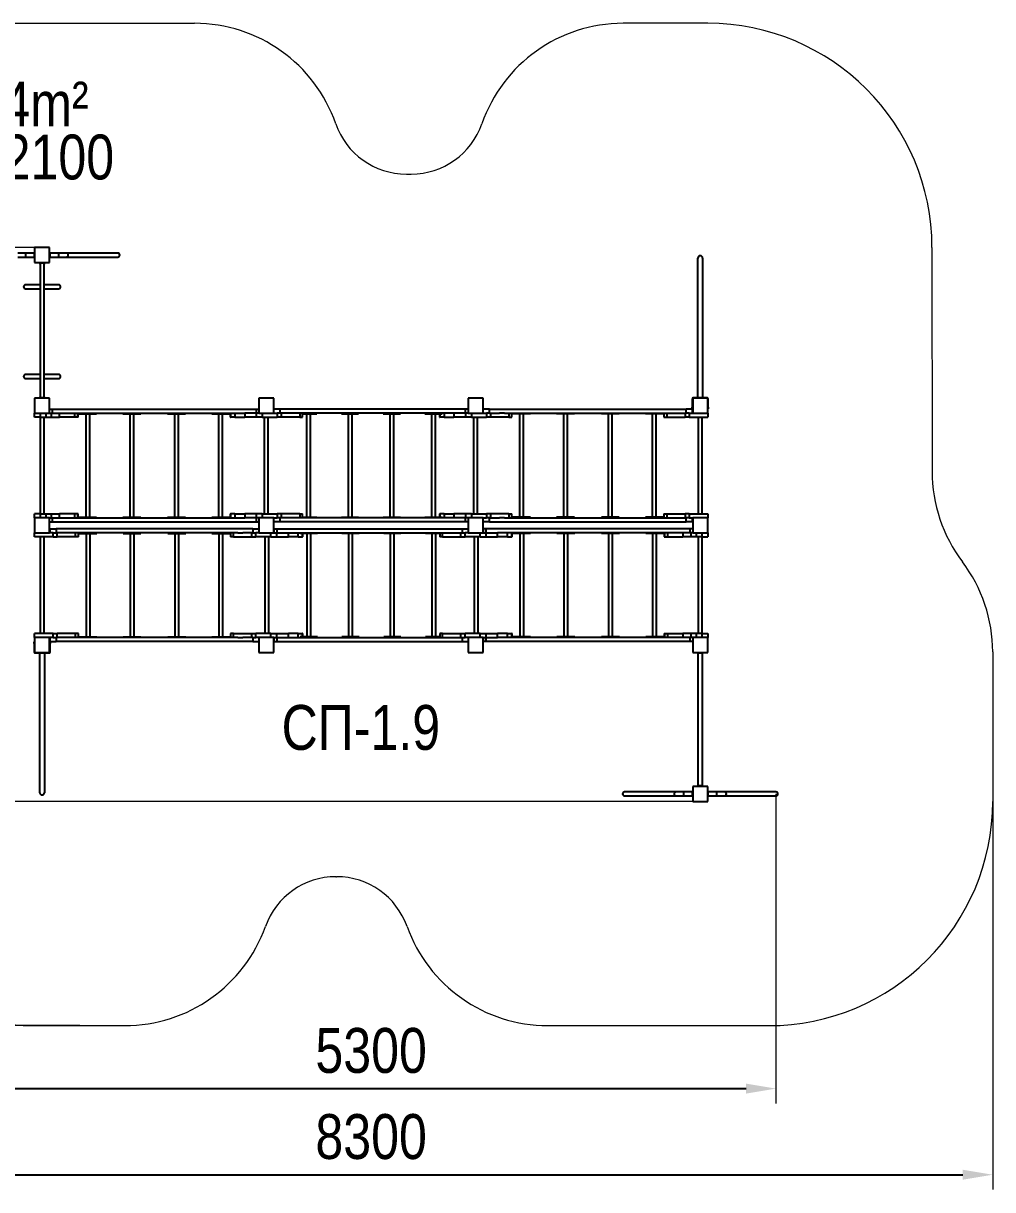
# Model space of a CAD drawing. Header units: millimetres. Extents: x -5472 to 4258, y -4530 to 3272.
# Drawn here: x -2227 to 4258, y -4530 to 3272 of the extents above; entities that cross this region are included whole.
import ezdxf

# ---------------------------------------------------------------- set-up
doc = ezdxf.new("R2010")
doc.units = ezdxf.units.MM
for name, color, linetype in [('DIKOM_АРТИКУЛ', 7, 'Continuous'), ('DIKOM_ЗОНА', 80, 'Continuous'), ('DIKOM_ОБЪЕКТ', 7, 'Continuous'), ('DIKOM_РАЗМЕР_ЗОНА', 7, 'Continuous'), ('DIKOM_РАЗМЕР_ОБЪЕКТА', 7, 'Continuous')]:
    doc.layers.add(name, color=color, linetype=linetype)
doc.styles.add('style1', font='arial.ttf', dxfattribs={"width": 0.8})
doc.dimstyles.new('1-50', dxfattribs={"dimtxt": 300, "dimasz": 200, "dimexe": 100, "dimexo": 0, "dimgap": 100, "dimtad": 1, "dimdec": 0, "dimtxsty": 'style1', "dimcen": 0, "dimclrd": 7, "dimclre": 7, "dimadec": 1, "dimazin": 2, "dimtfac": 1, "dimtdec": 0, "dimtmove": 0, "dimatfit": 3, "dimfxl": 0, "dimlwd": 25, "dimlwe": 18, "dimarcsym": 0})

# ---------------------------------------------------------------- blocks, each defined once
blk = doc.blocks.new('*D0')
at = {"layer": 'Defpoints', "color": 0, "transparency": 16777216}
for p in [(-2608, 1721.5), (2808, -1882.5), (2808, -3853.6)]:
    blk.add_point(p, dxfattribs=at)
at = {"layer": 'DIKOM_РАЗМЕР_ОБЪЕКТА', "color": 7, "lineweight": 18, "transparency": 16777216}
for p, q in [((-2608, 1721.5), (-2608, -3953.6)), ((2808, -1882.5), (2808, -3953.6))]:
    blk.add_line(p, q, dxfattribs=at)
at = {"layer": 'DIKOM_РАЗМЕР_ОБЪЕКТА', "color": 7, "lineweight": 25, "transparency": 16777216}
blk.add_line((-2408, -3853.6), (2608, -3853.6), dxfattribs=at)
at = {"layer": 'DIKOM_РАЗМЕР_ОБЪЕКТА', "color": 7, "transparency": 16777216}
for points in [[(-2408, -3820.3), (-2408, -3887), (-2608, -3853.6)], [(2608, -3820.3), (2608, -3887), (2808, -3853.6)]]:
    blk.add_solid(points, dxfattribs=at)
at = {"layer": 'DIKOM_РАЗМЕР_ОБЪЕКТА', "color": 0, "transparency": 16777216, "insert": (99.8, -3600.4), "char_height": 300, "attachment_point": 5, "style": 'style1'}
blk.add_mtext('5300', dxfattribs=at)
blk = doc.blocks.new('*D1')
at = {"layer": 'Defpoints', "color": 0, "transparency": 16777216}
for p in [(-2082.5, 1771.5), (-4416.5, -1932.5), (2301.6, -1932.5)]:
    blk.add_point(p, dxfattribs=at)
at = {"layer": 'DIKOM_РАЗМЕР_ОБЪЕКТА', "color": 7, "lineweight": 18, "transparency": 16777216}
for p, q in [((-2082.5, 1771.5), (-4516.5, 1771.5)), ((2301.6, -1932.5), (-4516.5, -1932.5))]:
    blk.add_line(p, q, dxfattribs=at)
at = {"layer": 'DIKOM_РАЗМЕР_ОБЪЕКТА', "color": 7, "lineweight": 25, "transparency": 16777216}
blk.add_line((-4416.5, 1571.5), (-4416.5, -1732.5), dxfattribs=at)
at = {"layer": 'DIKOM_РАЗМЕР_ОБЪЕКТА', "color": 7, "transparency": 16777216}
for points in [[(-4449.8, 1571.5), (-4383.1, 1571.5), (-4416.5, 1771.5)], [(-4449.8, -1732.5), (-4383.1, -1732.5), (-4416.5, -1932.5)]]:
    blk.add_solid(points, dxfattribs=at)
at = {"layer": 'DIKOM_РАЗМЕР_ОБЪЕКТА', "color": 0, "transparency": 16777216, "insert": (-4669.7, -147.3), "char_height": 300, "attachment_point": 5, "rotation": 90, "style": 'style1'}
blk.add_mtext('3700', dxfattribs=at)
blk = doc.blocks.new('*D2')
at = {"layer": 'Defpoints', "color": 0, "transparency": 16777216}
for p in [(-4058.5, 849.1), (4258.1, -1479.7), (4258.1, -4429.6)]:
    blk.add_point(p, dxfattribs=at)
at = {"layer": 'DIKOM_РАЗМЕР_ЗОНА', "color": 7, "lineweight": 18, "transparency": 16777216}
for p, q in [((-4058.5, 849.1), (-4058.5, -4529.6)), ((4258.1, -1479.7), (4258.1, -4529.6))]:
    blk.add_line(p, q, dxfattribs=at)
at = {"layer": 'DIKOM_РАЗМЕР_ЗОНА', "color": 7, "lineweight": 25, "transparency": 16777216}
blk.add_line((-3858.5, -4429.6), (4058.1, -4429.6), dxfattribs=at)
at = {"layer": 'DIKOM_РАЗМЕР_ЗОНА', "color": 7, "transparency": 16777216}
for points in [[(-3858.5, -4396.3), (-3858.5, -4463), (-4058.5, -4429.6)], [(4058.1, -4396.3), (4058.1, -4463), (4258.1, -4429.6)]]:
    blk.add_solid(points, dxfattribs=at)
at = {"layer": 'DIKOM_РАЗМЕР_ЗОНА', "color": 0, "transparency": 16777216, "insert": (99.8, -4176.4), "char_height": 300, "attachment_point": 5, "style": 'style1'}
blk.add_mtext('8300', dxfattribs=at)
blk = doc.blocks.new('*D3')
at = {"layer": 'Defpoints', "color": 0, "transparency": 16777216}
for p in [(-5022.1, 3271.5), (-2447, 3271.5), (-1850.1, -3432.5)]:
    blk.add_point(p, dxfattribs=at)
at = {"layer": 'DIKOM_РАЗМЕР_ЗОНА', "color": 7, "lineweight": 18, "transparency": 16777216}
for p, q in [((-2447, 3271.5), (-5122.1, 3271.5)), ((-1850.1, -3432.5), (-5122.1, -3432.5))]:
    blk.add_line(p, q, dxfattribs=at)
at = {"layer": 'DIKOM_РАЗМЕР_ЗОНА', "color": 7, "lineweight": 25, "transparency": 16777216}
blk.add_line((-5022.1, -3232.5), (-5022.1, 3071.5), dxfattribs=at)
at = {"layer": 'DIKOM_РАЗМЕР_ЗОНА', "color": 7, "transparency": 16777216}
for points in [[(-5055.4, 3071.5), (-4988.8, 3071.5), (-5022.1, 3271.5)], [(-5055.4, -3232.5), (-4988.8, -3232.5), (-5022.1, -3432.5)]]:
    blk.add_solid(points, dxfattribs=at)
at = {"layer": 'DIKOM_РАЗМЕР_ЗОНА', "color": 0, "transparency": 16777216, "insert": (-5275.3, -80.5), "char_height": 300, "attachment_point": 5, "rotation": 90, "style": 'style1'}
blk.add_mtext('6700', dxfattribs=at)

msp = doc.modelspace()

# ---------------------------------------------------------------- linework, layer by layer
at = {"layer": 'DIKOM_ЗОНА', "color": 3, "lineweight": 15}
for p, q in [((-2558.5, 3271.5), (-1081.7, 3271.5)), ((2352.1, 3271.5), (1785.6, 3271.5)), ((335.3, 2263.5), (368.6, 2263.5)), ((3852.1, 1772), (3852.6, 273.9)), ((4258.1, -933), (4258.1, -1932.5)), ((-135.8, -2436.5), (-131.1, -2436.5)), ((-2151.6, -3432.5), (-1548.6, -3432.5)), ((1281.7, -3432.5), (2758.1, -3432.5))]:
    msp.add_line(p, q, dxfattribs=at)
for centre, radius, start, end in [((-1081.7, 2271.5), 1000, 19.14743, 90), ((1785.6, 2271.5), 1000, 90, 160.85257), ((2352.1, 1771.5), 1500, 0.02045, 90), ((335.3, 2763.5), 500, 199.14743, 270), ((368.6, 2763.5), 500, 270, 340.85257), ((4852.6, 274.3), 1000, 180.02045, 217.13055), ((3258.1, -933), 1000, 0, 37.13055), ((-2151.6, -1932.5), 1500, 180, 270), ((2758.1, -1932.5), 1500, 270, 0), ((-135.8, -2936.5), 500, 90, 160.36664), ((-131.1, -2936.5), 500, 19.63336, 90), ((-1548.6, -2432.5), 1000, 270, 340.36664), ((1281.7, -2432.5), 1000, 199.63336, 270)]:
    msp.add_arc(centre, radius, start, end, dxfattribs=at)
at = {"layer": 'DIKOM_ОБЪЕКТ'}
for p, q in [((-2213.6, 1735), (-2262.9, 1735)), ((-2155.6, 1735), (-2213.6, 1735)), ((-2213.6, 1735), (-2213.6, 1708)), ((-2151.6, 1741.5), (-2155.6, 1741.5)), ((-2155.6, 1741.5), (-2155.6, 1701.5)), ((-2051.6, 1771.5), (-2151.6, 1771.5)), ((-2151.6, 1771.5), (-2151.6, 1671.5)), ((-2051.6, 1671.5), (-2051.6, 1771.5)), ((-2051.6, 1741.5), (-2047.6, 1741.5)), ((-2047.6, 1701.5), (-2047.6, 1741.5)), ((-1989.6, 1735), (-2047.6, 1735)), ((-1940.3, 1735), (-1989.6, 1735)), ((-1989.6, 1708), (-1989.6, 1735)), ((-1594.9, 1735), (-1940.3, 1735)), ((2302.6, 1716.5), (2300.6, 1716.5)), ((-2262.9, 1708), (-2213.6, 1708)), ((-2213.6, 1708), (-2155.6, 1708)), ((-2151.6, 1701.5), (-2155.6, 1701.5)), ((-2151.6, 1671.5), (-2051.6, 1671.5)), ((-2121.6, 1671.5), (-2121.6, 1667.5)), ((-2121.6, 1667.5), (-2116.6, 1667.5)), ((-2116.6, 1667.5), (-2116.6, 1671.5)), ((-2086.6, 1667.5), (-2116.6, 1667.5)), ((-2115.1, 1667.5), (-2115.1, 767.5)), ((-2088.1, 767.5), (-2088.1, 1667.5)), ((-2086.6, 1671.5), (-2086.6, 1667.5)), ((-2086.6, 1667.5), (-2081.6, 1667.5)), ((-2081.6, 1667.5), (-2081.6, 1671.5)), ((-2051.6, 1701.5), (-2047.6, 1701.5)), ((-2047.6, 1708), (-1989.6, 1708)), ((-1989.6, 1708), (-1940.3, 1708)), ((-1940.3, 1708), (-1594.9, 1708)), ((2285.6, 1584.5), (2285.6, 1701.5)), ((2317.6, 1701.5), (2317.6, 1584.5)), ((2285.6, 766.5), (2285.6, 1584.5)), ((2317.6, 1584.5), (2317.6, 766.5)), ((-2115.1, 1522.8), (-2212.1, 1522.8)), ((-2212.1, 1495.8), (-2115.1, 1495.8)), ((-1991.1, 1522.8), (-2088.1, 1522.8)), ((-2088.1, 1495.8), (-1991.1, 1495.8)), ((-2115.1, 922.8), (-2212.1, 922.8)), ((-2212.1, 895.8), (-2115.1, 895.8)), ((-1991.1, 922.8), (-2088.1, 922.8)), ((-2088.1, 895.8), (-1991.1, 895.8)), ((-2151.6, 763.5), (-2151.6, 663.5)), ((-2051.6, 763.5), (-2151.6, 763.5)), ((-2121.6, 767.5), (-2121.6, 763.5)), ((-2116.6, 767.5), (-2121.6, 767.5)), ((-2086.6, 767.5), (-2116.6, 767.5)), ((-2116.6, 763.5), (-2116.6, 767.5)), ((-2086.6, 767.5), (-2086.6, 763.5)), ((-2081.6, 767.5), (-2086.6, 767.5)), ((-2081.6, 763.5), (-2081.6, 767.5)), ((-2051.6, 663.5), (-2051.6, 763.5)), ((-551.5, 763.5), (-651.5, 763.5)), ((-651.5, 763.5), (-651.5, 663.5)), ((-551.5, 663.5), (-551.5, 763.5)), ((748.5, 763.5), (748.5, 663.5)), ((848.5, 763.5), (748.5, 763.5)), ((848.5, 663.5), (848.5, 763.5)), ((2248.6, 761.5), (2248.6, 703.5)), ((2248.6, 703.5), (2251.6, 703.5)), ((2248.6, 693.5), (2248.6, 703.5)), ((2251.6, 763.5), (2251.6, 663.5)), ((2351.6, 763.5), (2251.6, 763.5)), ((2349.6, 766.5), (2253.6, 766.5)), ((2351.6, 663.5), (2351.6, 763.5)), ((2351.6, 703.5), (2354.6, 703.5)), ((2354.6, 703.5), (2354.6, 761.5)), ((2354.6, 703.5), (2354.6, 693.5)), ((-2151.6, 663.5), (-2051.6, 663.5)), ((-2151.6, 636.5), (-2151.6, 663.5)), ((-2111.6, 636.5), (-2151.6, 636.5)), ((-2115.1, 636.5), (-2115.1, -9.5)), ((-2111.6, 636.5), (-2111.6, 663.5)), ((-2111.6, 636.5), (-2074.7, 636.5)), ((-2088.1, -9.5), (-2088.1, 636.5)), ((-2074.7, 636.5), (-2074.7, 663.5)), ((-2074.7, 636.5), (-2038, 636.5)), ((-2051.6, 690.5), (-2033.4, 690.5)), ((-2051.6, 663.5), (-2038, 663.5)), ((-2038, 636.5), (-2038, 663.5)), ((-2038, 663.5), (-1987.2, 663.5)), ((-2038, 636.5), (-1985.7, 636.5)), ((-2033.4, 690.5), (-2033.4, 663.5)), ((-2033.4, 690.5), (-669.8, 690.5)), ((-1987.2, 663.5), (-752.8, 663.5)), ((-1985.7, 636.5), (-1985.7, 663.5)), ((-1882.5, 636.5), (-1985.7, 636.5)), ((-1882.5, 636.5), (-1882.5, 663.5)), ((-1862.9, 636.5), (-1882.5, 636.5)), ((-1862.9, 636.5), (-1862.9, 663.5)), ((-1860.6, 636.5), (-1862.9, 636.5)), ((-1860.6, 636.5), (-1860.6, 663.5)), ((-1853.9, 663.5), (-1853.9, 659.5)), ((-1853.9, 659.5), (-1839, 659.5)), ((-1839, 663.5), (-1839, 659.5)), ((-1839, 659.5), (-1761.7, 659.5)), ((-1808.7, 659.5), (-1808.7, -32.5)), ((-1781.7, -32.5), (-1781.7, 659.5)), ((-1761.7, 663.5), (-1761.7, 659.5)), ((-1761.7, 659.5), (-1736.6, 659.5)), ((-1736.6, 659.5), (-1736.6, 663.5)), ((-1561.3, 663.5), (-1561.3, 659.5)), ((-1561.3, 659.5), (-1542.9, 659.5)), ((-1542.9, 663.5), (-1542.9, 659.5)), ((-1542.9, 659.5), (-1463.1, 659.5)), ((-1514.9, 659.5), (-1514.9, -32.5)), ((-1487.9, -32.5), (-1487.9, 659.5)), ((-1463.1, 663.5), (-1463.1, 659.5)), ((-1463.1, 659.5), (-1441.5, 659.5)), ((-1441.5, 659.5), (-1441.5, 663.5)), ((-1261.6, 663.5), (-1261.6, 659.5)), ((-1261.6, 659.5), (-1240, 659.5)), ((-1240, 663.5), (-1240, 659.5)), ((-1240, 659.5), (-1160.2, 659.5)), ((-1215.2, 659.5), (-1215.2, -32.5)), ((-1188.2, -32.5), (-1188.2, 659.5)), ((-1160.2, 663.5), (-1160.2, 659.5)), ((-1160.2, 659.5), (-1141.8, 659.5)), ((-1141.8, 659.5), (-1141.8, 663.5)), ((-966.5, 663.5), (-966.5, 659.5)), ((-966.5, 659.5), (-941.4, 659.5)), ((-941.4, 663.5), (-941.4, 659.5)), ((-941.4, 659.5), (-864.1, 659.5)), ((-921.4, 659.5), (-921.4, -32.5)), ((-894.4, -32.5), (-894.4, 659.5)), ((-864.1, 663.5), (-864.1, 659.5)), ((-864.1, 659.5), (-849.3, 659.5)), ((-849.3, 659.5), (-849.3, 663.5)), ((-842.5, 663.5), (-842.5, 636.5)), ((-842.5, 636.5), (-840.4, 636.5)), ((-840.4, 663.5), (-840.4, 636.5)), ((-811.1, 636.5), (-840.4, 636.5)), ((-811.1, 663.5), (-811.1, 636.5)), ((-811.1, 636.5), (-746.2, 636.5)), ((-752.8, 663.5), (-746.2, 663.5)), ((-746.2, 663.5), (-746.2, 636.5)), ((-669.5, 663.5), (-746.2, 663.5)), ((-669.5, 636.5), (-746.2, 636.5)), ((-669.8, 690.5), (-669.8, 663.5)), ((-669.8, 690.5), (-651.6, 690.5)), ((-669.5, 663.5), (-669.5, 636.5)), ((-651.6, 663.5), (-669.5, 663.5)), ((-628.4, 636.5), (-669.5, 636.5)), ((-651.6, 690.5), (-651.6, 663.5)), ((-651.5, 663.5), (-551.5, 663.5)), ((-628.4, 663.5), (-628.4, 636.5)), ((-628.4, 636.5), (-528.4, 636.5)), ((-615, 636.5), (-615, -9.5)), ((-588, -9.5), (-588, 636.5)), ((-510.5, 690.5), (-551.5, 690.5)), ((-551.5, 663.5), (-528.4, 663.5)), ((-528.4, 663.5), (-528.4, 636.5)), ((-501, 663.5), (-528.4, 663.5)), ((-501, 636.5), (-528.4, 636.5)), ((-510.5, 690.5), (-510.5, 663.5)), ((729.5, 690.5), (-510.5, 690.5)), ((-501, 663.5), (-501, 636.5)), ((-378, 663.5), (-501, 663.5)), ((729.5, 663.5), (-501, 663.5)), ((-378, 636.5), (-501, 636.5)), ((-378, 663.5), (-378, 636.5)), ((-378, 636.5), (-359, 636.5)), ((-359, 636.5), (-359, 663.5)), ((-359, 659.5), (-350.1, 659.5)), ((-350.1, 663.5), (-350.1, 659.5)), ((-350.1, 659.5), (-275.7, 659.5)), ((-333.7, 659.5), (-333.7, -32.5)), ((-306.7, -32.5), (-306.7, 659.5)), ((-275.7, 663.5), (-275.7, 659.5)), ((-275.7, 659.5), (-263, 659.5)), ((-263, 659.5), (-263, 663.5)), ((-98.3, 663.5), (-98.3, 659.5)), ((-98.3, 659.5), (-71, 659.5)), ((-71, 663.5), (-71, 659.5)), ((-71, 659.5), (3.4, 659.5)), ((-54.6, 659.5), (-54.6, -32.5)), ((-27.6, -32.5), (-27.6, 659.5)), ((3.4, 663.5), (3.4, 659.5)), ((3.4, 659.5), (16.1, 659.5)), ((16.1, 659.5), (16.1, 663.5)), ((180.8, 663.5), (180.8, 659.5)), ((180.8, 659.5), (208.1, 659.5)), ((208.1, 663.5), (208.1, 659.5)), ((208.1, 659.5), (282.5, 659.5)), ((224.5, 659.5), (224.5, -32.5)), ((251.5, -32.5), (251.5, 659.5)), ((282.5, 663.5), (282.5, 659.5)), ((282.5, 659.5), (295.2, 659.5)), ((295.2, 659.5), (295.2, 663.5)), ((459.9, 663.5), (459.9, 659.5)), ((459.9, 659.5), (487.2, 659.5)), ((487.2, 663.5), (487.2, 659.5)), ((487.2, 659.5), (561.6, 659.5)), ((503.6, 659.5), (503.6, -32.5)), ((530.6, -32.5), (530.6, 659.5)), ((557.5, 659.5), (557.5, 636.5)), ((557.5, 636.5), (559.6, 636.5)), ((559.6, 659.5), (559.6, 636.5)), ((588.9, 636.5), (559.6, 636.5)), ((561.6, 663.5), (561.6, 659.5)), ((561.6, 659.5), (574.3, 659.5)), ((574.3, 659.5), (574.3, 663.5)), ((588.9, 663.5), (588.9, 636.5)), ((588.9, 636.5), (653.8, 636.5)), ((653.8, 663.5), (653.8, 636.5)), ((730.5, 663.5), (653.8, 663.5)), ((730.5, 636.5), (653.8, 636.5)), ((729.5, 690.5), (729.5, 663.5)), ((748.5, 690.5), (729.5, 690.5)), ((730.5, 663.5), (730.5, 636.5)), ((748.5, 663.5), (730.5, 663.5)), ((771.6, 636.5), (730.5, 636.5)), ((748.5, 663.5), (848.5, 663.5)), ((771.6, 663.5), (771.6, 636.5)), ((771.6, 636.5), (871.6, 636.5)), ((785, 636.5), (785, -9.5)), ((812, -9.5), (812, 636.5)), ((848.5, 663.5), (871.6, 663.5)), ((850, 663.5), (850, 690.5)), ((892.6, 690.5), (850, 690.5)), ((871.6, 663.5), (871.6, 636.5)), ((886.3, 663.5), (871.6, 663.5)), ((899, 636.5), (871.6, 636.5)), ((892.6, 663.5), (886.3, 663.5)), ((892.6, 663.5), (892.6, 690.5)), ((892.6, 690.5), (2207.4, 690.5)), ((892.6, 663.5), (959, 663.5)), ((899, 663.5), (899, 636.5)), ((1022, 636.5), (899, 636.5)), ((991.5, 663.5), (959, 663.5)), ((991.5, 663.5), (2117.1, 663.5)), ((1022, 663.5), (1022, 636.5)), ((1022, 636.5), (1041, 636.5)), ((1041, 636.5), (1041, 663.5)), ((1047.7, 663.5), (1047.7, 659.5)), ((1072.9, 659.5), (1047.7, 659.5)), ((1072.9, 659.5), (1072.9, 663.5)), ((1150.2, 659.5), (1072.9, 659.5)), ((1092.9, 659.5), (1092.9, -32.5)), ((1119.9, -32.5), (1119.9, 659.5)), ((1150.2, 659.5), (1150.2, 663.5)), ((1165, 659.5), (1150.2, 659.5)), ((1165, 659.5), (1165, 663.5)), ((1340.3, 663.5), (1340.3, 659.5)), ((1361.9, 659.5), (1340.3, 659.5)), ((1361.9, 659.5), (1361.9, 663.5)), ((1441.6, 659.5), (1361.9, 659.5)), ((1386.7, 659.5), (1386.7, -32.5)), ((1413.7, -32.5), (1413.7, 659.5)), ((1441.6, 659.5), (1441.6, 663.5)), ((1460, 659.5), (1441.6, 659.5)), ((1460, 659.5), (1460, 663.5)), ((1640, 663.5), (1640, 659.5)), ((1658.5, 659.5), (1640, 659.5)), ((1658.5, 659.5), (1658.5, 663.5)), ((1738.2, 659.5), (1658.5, 659.5)), ((1686.4, 659.5), (1686.4, -32.5)), ((1713.4, -32.5), (1713.4, 659.5)), ((1738.2, 659.5), (1738.2, 663.5)), ((1759.8, 659.5), (1738.2, 659.5)), ((1759.8, 659.5), (1759.8, 663.5)), ((1935.1, 663.5), (1935.1, 659.5)), ((1949.9, 659.5), (1935.1, 659.5)), ((1949.9, 659.5), (1949.9, 663.5)), ((2027.2, 659.5), (1949.9, 659.5)), ((1980.2, 659.5), (1980.2, -32.5)), ((2007.2, -32.5), (2007.2, 659.5)), ((2027.2, 659.5), (2027.2, 663.5)), ((2052.3, 659.5), (2027.2, 659.5)), ((2052.3, 659.5), (2052.3, 663.5)), ((2059.1, 663.5), (2059.1, 636.5)), ((2059.1, 636.5), (2078.1, 636.5)), ((2078.1, 663.5), (2078.1, 636.5)), ((2078.1, 636.5), (2201.1, 636.5)), ((2117.1, 663.5), (2132.4, 663.5)), ((2132.4, 663.5), (2207.4, 663.5)), ((2201.1, 663.5), (2201.1, 636.5)), ((2228.5, 636.5), (2201.1, 636.5)), ((2207.4, 663.5), (2207.4, 690.5)), ((2250, 690.5), (2207.4, 690.5)), ((2213.9, 663.5), (2207.4, 663.5)), ((2228.5, 663.5), (2213.9, 663.5)), ((2228.5, 663.5), (2228.5, 636.5)), ((2228.5, 663.5), (2251.6, 663.5)), ((2228.5, 636.5), (2351.6, 636.5)), ((2251.6, 693.5), (2248.6, 693.5)), ((2250, 663.5), (2250, 690.5)), ((2251.6, 663.5), (2351.6, 663.5)), ((2288.1, 636.5), (2288.1, -9.5)), ((2315.1, -9.5), (2315.1, 636.5)), ((2354.6, 693.5), (2351.6, 693.5)), ((2351.6, 663.5), (2351.6, 636.5)), ((-2151.6, -36.5), (-2151.6, -9.5)), ((-2111.6, -9.5), (-2151.6, -9.5)), ((-2051.6, -36.5), (-2151.6, -36.5)), ((-2151.6, -36.5), (-2151.6, -136.5)), ((-2111.6, -36.5), (-2111.6, -9.5)), ((-2111.6, -9.5), (-2074.7, -9.5)), ((-2074.7, -36.5), (-2074.7, -9.5)), ((-2074.7, -9.5), (-2038, -9.5)), ((-2051.6, -136.5), (-2051.6, -36.5)), ((-2051.6, -36.5), (-2038, -36.5)), ((-2051.6, -63.5), (-2033.4, -63.5)), ((-2038, -36.5), (-2038, -9.5)), ((-2038, -9.5), (-1985.7, -9.5)), ((-2038, -36.5), (-1987.2, -36.5)), ((-2033.4, -36.5), (-2033.4, -63.5)), ((-2033.4, -63.5), (-669.8, -63.5)), ((-1987.2, -36.5), (-752.8, -36.5)), ((-1985.7, -36.5), (-1985.7, -9.5)), ((-1882.5, -9.5), (-1985.7, -9.5)), ((-1882.5, -36.5), (-1882.5, -9.5)), ((-1862.9, -9.5), (-1882.5, -9.5)), ((-1862.9, -36.5), (-1862.9, -9.5)), ((-1860.6, -9.5), (-1862.9, -9.5)), ((-1860.6, -36.5), (-1860.6, -9.5)), ((-1853.9, -32.5), (-1853.9, -36.5)), ((-1853.9, -32.5), (-1839, -32.5)), ((-1839, -32.5), (-1839, -36.5)), ((-1839, -32.5), (-1761.7, -32.5)), ((-1761.7, -32.5), (-1761.7, -36.5)), ((-1761.7, -32.5), (-1736.6, -32.5)), ((-1736.6, -36.5), (-1736.6, -32.5)), ((-1561.3, -32.5), (-1561.3, -36.5)), ((-1561.3, -32.5), (-1542.9, -32.5)), ((-1542.9, -32.5), (-1542.9, -36.5)), ((-1542.9, -32.5), (-1463.1, -32.5)), ((-1463.1, -32.5), (-1463.1, -36.5)), ((-1463.1, -32.5), (-1441.5, -32.5)), ((-1441.5, -36.5), (-1441.5, -32.5)), ((-1261.6, -32.5), (-1261.6, -36.5)), ((-1261.6, -32.5), (-1240, -32.5)), ((-1240, -32.5), (-1240, -36.5)), ((-1240, -32.5), (-1160.2, -32.5)), ((-1160.2, -32.5), (-1160.2, -36.5)), ((-1160.2, -32.5), (-1141.8, -32.5)), ((-1141.8, -36.5), (-1141.8, -32.5)), ((-966.5, -32.5), (-966.5, -36.5)), ((-966.5, -32.5), (-941.4, -32.5)), ((-941.4, -32.5), (-941.4, -36.5)), ((-941.4, -32.5), (-864.1, -32.5)), ((-864.1, -32.5), (-864.1, -36.5)), ((-864.1, -32.5), (-849.3, -32.5)), ((-849.3, -36.5), (-849.3, -32.5)), ((-842.5, -9.5), (-842.5, -36.5)), ((-842.5, -9.5), (-840.4, -9.5)), ((-840.4, -9.5), (-840.4, -36.5)), ((-811.1, -9.5), (-840.4, -9.5)), ((-811.1, -9.5), (-811.1, -36.5)), ((-811.1, -9.5), (-746.2, -9.5)), ((-752.8, -36.5), (-746.2, -36.5)), ((-746.2, -9.5), (-746.2, -36.5)), ((-669.5, -9.5), (-746.2, -9.5)), ((-669.5, -36.5), (-746.2, -36.5)), ((-669.8, -36.5), (-669.8, -63.5)), ((-669.8, -63.5), (-651.6, -63.5)), ((-669.5, -9.5), (-669.5, -36.5)), ((-628.4, -9.5), (-669.5, -9.5)), ((-651.6, -36.5), (-669.5, -36.5)), ((-651.6, -36.5), (-651.6, -63.5)), ((-651.5, -36.5), (-651.5, -136.5)), ((-551.5, -36.5), (-651.5, -36.5)), ((-628.4, -9.5), (-628.4, -36.5)), ((-628.4, -9.5), (-528.4, -9.5)), ((-551.5, -136.5), (-551.5, -36.5)), ((-551.5, -36.5), (-528.4, -36.5)), ((-510.5, -63.5), (-551.5, -63.5)), ((-528.4, -9.5), (-528.4, -36.5)), ((-501, -9.5), (-528.4, -9.5)), ((-501, -36.5), (-528.4, -36.5)), ((-510.5, -36.5), (-510.5, -63.5)), ((729.5, -63.5), (-510.5, -63.5)), ((-501, -9.5), (-501, -36.5)), ((-378, -9.5), (-501, -9.5)), ((-378, -36.5), (-501, -36.5)), ((729.5, -36.5), (-501, -36.5)), ((-378, -9.5), (-378, -36.5)), ((-378, -9.5), (-359, -9.5)), ((-359, -36.5), (-359, -9.5)), ((-359, -32.5), (-350.1, -32.5)), ((-350.1, -32.5), (-350.1, -36.5)), ((-350.1, -32.5), (-275.7, -32.5)), ((-275.7, -32.5), (-275.7, -36.5)), ((-275.7, -32.5), (-263, -32.5)), ((-263, -36.5), (-263, -32.5)), ((-98.3, -32.5), (-98.3, -36.5)), ((-98.3, -32.5), (-71, -32.5)), ((-71, -32.5), (-71, -36.5)), ((-71, -32.5), (3.4, -32.5)), ((3.4, -32.5), (3.4, -36.5)), ((3.4, -32.5), (16.1, -32.5)), ((16.1, -36.5), (16.1, -32.5)), ((180.8, -32.5), (180.8, -36.5)), ((180.8, -32.5), (208.1, -32.5)), ((208.1, -32.5), (208.1, -36.5)), ((208.1, -32.5), (282.5, -32.5)), ((282.5, -32.5), (282.5, -36.5)), ((282.5, -32.5), (295.2, -32.5)), ((295.2, -36.5), (295.2, -32.5)), ((459.9, -32.5), (459.9, -36.5)), ((459.9, -32.5), (487.2, -32.5)), ((487.2, -32.5), (487.2, -36.5)), ((487.2, -32.5), (561.6, -32.5)), ((557.5, -9.5), (557.5, -32.5)), ((557.5, -9.5), (559.6, -9.5)), ((588.9, -9.5), (559.6, -9.5)), ((559.6, -9.5), (559.6, -32.5)), ((561.6, -32.5), (561.6, -36.5)), ((561.6, -32.5), (574.3, -32.5)), ((574.3, -36.5), (574.3, -32.5)), ((588.9, -9.5), (588.9, -36.5)), ((588.9, -9.5), (653.8, -9.5)), ((653.8, -9.5), (653.8, -36.5)), ((730.5, -9.5), (653.8, -9.5)), ((730.5, -36.5), (653.8, -36.5)), ((729.5, -36.5), (729.5, -63.5)), ((748.5, -63.5), (729.5, -63.5)), ((730.5, -9.5), (730.5, -36.5)), ((771.6, -9.5), (730.5, -9.5)), ((748.5, -36.5), (730.5, -36.5)), ((848.5, -36.5), (748.5, -36.5)), ((748.5, -36.5), (748.5, -136.5)), ((771.6, -9.5), (771.6, -36.5)), ((771.6, -9.5), (871.6, -9.5)), ((848.5, -136.5), (848.5, -36.5)), ((848.5, -36.5), (871.6, -36.5)), ((850, -63.5), (850, -36.5)), ((892.6, -63.5), (850, -63.5)), ((871.6, -9.5), (871.6, -36.5)), ((899, -9.5), (871.6, -9.5)), ((886.3, -36.5), (871.6, -36.5)), ((892.6, -36.5), (886.3, -36.5)), ((892.6, -63.5), (892.6, -36.5)), ((892.6, -36.5), (959, -36.5)), ((892.6, -63.5), (2207.4, -63.5)), ((899, -9.5), (899, -36.5)), ((1022, -9.5), (899, -9.5)), ((991.5, -36.5), (959, -36.5)), ((991.5, -36.5), (2117.1, -36.5)), ((1022, -9.5), (1022, -36.5)), ((1022, -9.5), (1041, -9.5)), ((1041, -36.5), (1041, -9.5)), ((1047.7, -32.5), (1047.7, -36.5)), ((1072.9, -32.5), (1047.7, -32.5)), ((1072.9, -36.5), (1072.9, -32.5)), ((1150.2, -32.5), (1072.9, -32.5)), ((1150.2, -36.5), (1150.2, -32.5)), ((1165, -32.5), (1150.2, -32.5)), ((1165, -36.5), (1165, -32.5)), ((1340.3, -32.5), (1340.3, -36.5)), ((1361.9, -32.5), (1340.3, -32.5)), ((1361.9, -36.5), (1361.9, -32.5)), ((1441.6, -32.5), (1361.9, -32.5)), ((1441.6, -36.5), (1441.6, -32.5)), ((1460, -32.5), (1441.6, -32.5)), ((1460, -36.5), (1460, -32.5)), ((1640, -32.5), (1640, -36.5)), ((1658.5, -32.5), (1640, -32.5)), ((1658.5, -36.5), (1658.5, -32.5)), ((1738.2, -32.5), (1658.5, -32.5)), ((1738.2, -36.5), (1738.2, -32.5)), ((1759.8, -32.5), (1738.2, -32.5)), ((1759.8, -36.5), (1759.8, -32.5)), ((1935.1, -32.5), (1935.1, -36.5)), ((1949.9, -32.5), (1935.1, -32.5)), ((1949.9, -36.5), (1949.9, -32.5)), ((2027.2, -32.5), (1949.9, -32.5)), ((2027.2, -36.5), (2027.2, -32.5)), ((2052.3, -32.5), (2027.2, -32.5)), ((2052.3, -36.5), (2052.3, -32.5)), ((2059.1, -9.5), (2059.1, -36.5)), ((2059.1, -9.5), (2078.1, -9.5)), ((2078.1, -9.5), (2078.1, -36.5)), ((2078.1, -9.5), (2201.1, -9.5)), ((2117.1, -36.5), (2132.4, -36.5)), ((2132.4, -36.5), (2207.4, -36.5)), ((2201.1, -9.5), (2201.1, -36.5)), ((2228.5, -9.5), (2201.1, -9.5)), ((2207.4, -63.5), (2207.4, -36.5)), ((2213.9, -36.5), (2207.4, -36.5)), ((2250, -63.5), (2207.4, -63.5)), ((2228.5, -36.5), (2213.9, -36.5)), ((2228.5, -9.5), (2228.5, -36.5)), ((2228.5, -9.5), (2351.6, -9.5)), ((2228.5, -36.5), (2251.6, -36.5)), ((2250, -63.5), (2250, -36.5)), ((2251.6, -36.5), (2251.6, -136.5)), ((2351.6, -36.5), (2251.6, -36.5)), ((2351.6, -9.5), (2351.6, -36.5)), ((2351.6, -136.5), (2351.6, -36.5)), ((-2151.6, -136.5), (-2051.6, -136.5)), ((-2151.6, -163.5), (-2151.6, -136.5)), ((-2028.5, -136.5), (-2051.6, -136.5)), ((-2050, -109.5), (-2050, -136.5)), ((-2050, -109.5), (-2007.4, -109.5)), ((-2028.5, -163.5), (-2028.5, -136.5)), ((-2028.5, -136.5), (-2013.9, -136.5)), ((-2013.9, -136.5), (-2007.4, -136.5)), ((-2007.4, -109.5), (-2007.4, -136.5)), ((-692.6, -109.5), (-2007.4, -109.5)), ((-1932.4, -136.5), (-2007.4, -136.5)), ((-2001.1, -163.5), (-2001.1, -136.5)), ((-1917.1, -136.5), (-1932.4, -136.5)), ((-791.5, -136.5), (-1917.1, -136.5)), ((-1878.1, -163.5), (-1878.1, -136.5)), ((-1859.1, -163.5), (-1859.1, -136.5)), ((-1852.3, -136.5), (-1852.3, -140.5)), ((-1852.3, -140.5), (-1827.2, -140.5)), ((-1827.2, -136.5), (-1827.2, -140.5)), ((-1827.2, -140.5), (-1749.9, -140.5)), ((-1807.2, -140.5), (-1807.2, -832.5)), ((-1780.2, -832.5), (-1780.2, -140.5)), ((-1749.9, -136.5), (-1749.9, -140.5)), ((-1749.9, -140.5), (-1735.1, -140.5)), ((-1735.1, -140.5), (-1735.1, -136.5)), ((-1559.8, -136.5), (-1559.8, -140.5)), ((-1559.8, -140.5), (-1538.2, -140.5)), ((-1538.2, -136.5), (-1538.2, -140.5)), ((-1538.2, -140.5), (-1458.5, -140.5)), ((-1513.4, -140.5), (-1513.4, -832.5)), ((-1486.4, -832.5), (-1486.4, -140.5)), ((-1458.5, -136.5), (-1458.5, -140.5)), ((-1458.5, -140.5), (-1440, -140.5)), ((-1440, -140.5), (-1440, -136.5)), ((-1260, -136.5), (-1260, -140.5)), ((-1260, -140.5), (-1241.6, -140.5)), ((-1241.6, -136.5), (-1241.6, -140.5)), ((-1241.6, -140.5), (-1161.9, -140.5)), ((-1213.7, -140.5), (-1213.7, -832.5)), ((-1186.7, -832.5), (-1186.7, -140.5)), ((-1161.9, -136.5), (-1161.9, -140.5)), ((-1161.9, -140.5), (-1140.3, -140.5)), ((-1140.3, -140.5), (-1140.3, -136.5)), ((-965, -136.5), (-965, -140.5)), ((-965, -140.5), (-950.2, -140.5)), ((-950.2, -136.5), (-950.2, -140.5)), ((-950.2, -140.5), (-872.9, -140.5)), ((-919.9, -140.5), (-919.9, -832.5)), ((-892.9, -832.5), (-892.9, -140.5)), ((-872.9, -136.5), (-872.9, -140.5)), ((-872.9, -140.5), (-847.7, -140.5)), ((-847.7, -140.5), (-847.7, -136.5)), ((-841, -136.5), (-841, -163.5)), ((-822, -163.5), (-822, -136.5)), ((-791.5, -136.5), (-759, -136.5)), ((-692.6, -136.5), (-759, -136.5)), ((-699, -163.5), (-699, -136.5)), ((-692.6, -109.5), (-692.6, -136.5)), ((-692.6, -109.5), (-651.5, -109.5)), ((-692.6, -136.5), (-686.3, -136.5)), ((-686.3, -136.5), (-671.6, -136.5)), ((-671.6, -163.5), (-671.6, -136.5)), ((-651.5, -136.5), (-671.6, -136.5)), ((-651.5, -136.5), (-551.5, -136.5)), ((-571.6, -163.5), (-571.6, -136.5)), ((-551.5, -136.5), (-530.4, -136.5)), ((-548.5, -136.5), (-548.5, -109.5)), ((-548.5, -109.5), (-529.5, -109.5)), ((-530.4, -163.5), (-530.4, -136.5)), ((-530.4, -136.5), (-453.8, -136.5)), ((-529.5, -136.5), (-529.5, -109.5)), ((-529.5, -109.5), (710.5, -109.5)), ((-529.5, -136.5), (701, -136.5)), ((-453.8, -163.5), (-453.8, -136.5)), ((-388.9, -163.5), (-388.9, -136.5)), ((-374.3, -136.5), (-374.3, -140.5)), ((-361.6, -140.5), (-374.3, -140.5)), ((-361.6, -140.5), (-361.6, -136.5)), ((-287.2, -140.5), (-361.6, -140.5)), ((-359.6, -163.5), (-359.6, -140.5)), ((-357.5, -163.5), (-357.5, -140.5)), ((-330.6, -140.5), (-330.6, -832.5)), ((-303.6, -832.5), (-303.6, -140.5)), ((-287.2, -140.5), (-287.2, -136.5)), ((-259.9, -140.5), (-287.2, -140.5)), ((-259.9, -140.5), (-259.9, -136.5)), ((-95.2, -136.5), (-95.2, -140.5)), ((-82.5, -140.5), (-95.2, -140.5)), ((-82.5, -140.5), (-82.5, -136.5)), ((-8.1, -140.5), (-82.5, -140.5)), ((-51.5, -140.5), (-51.5, -832.5)), ((-24.5, -832.5), (-24.5, -140.5)), ((-8.1, -140.5), (-8.1, -136.5)), ((19.2, -140.5), (-8.1, -140.5)), ((19.2, -140.5), (19.2, -136.5)), ((183.9, -136.5), (183.9, -140.5)), ((196.6, -140.5), (183.9, -140.5)), ((196.6, -140.5), (196.6, -136.5)), ((271, -140.5), (196.6, -140.5)), ((227.6, -140.5), (227.6, -832.5)), ((254.6, -832.5), (254.6, -140.5)), ((271, -140.5), (271, -136.5)), ((298.3, -140.5), (271, -140.5)), ((298.3, -140.5), (298.3, -136.5)), ((463, -136.5), (463, -140.5)), ((475.7, -140.5), (463, -140.5)), ((475.7, -140.5), (475.7, -136.5)), ((550.1, -140.5), (475.7, -140.5)), ((506.7, -140.5), (506.7, -832.5)), ((533.7, -832.5), (533.7, -140.5)), ((550.1, -140.5), (550.1, -136.5)), ((559, -140.5), (550.1, -140.5)), ((559, -136.5), (559, -163.5)), ((578, -163.5), (578, -136.5)), ((578, -136.5), (701, -136.5)), ((701, -163.5), (701, -136.5)), ((701, -136.5), (728.4, -136.5)), ((710.5, -136.5), (710.5, -109.5)), ((710.5, -109.5), (748.5, -109.5)), ((728.4, -163.5), (728.4, -136.5)), ((748.5, -136.5), (728.4, -136.5)), ((748.5, -136.5), (848.5, -136.5)), ((828.4, -163.5), (828.4, -136.5)), ((848.5, -136.5), (869.5, -136.5)), ((851.6, -136.5), (851.6, -109.5)), ((869.8, -109.5), (851.6, -109.5)), ((869.5, -163.5), (869.5, -136.5)), ((869.5, -136.5), (946.2, -136.5)), ((869.8, -136.5), (869.8, -109.5)), ((2233.4, -109.5), (869.8, -109.5)), ((946.2, -163.5), (946.2, -136.5)), ((952.8, -136.5), (946.2, -136.5)), ((2187.2, -136.5), (952.8, -136.5)), ((1011.1, -163.5), (1011.1, -136.5)), ((1040.4, -163.5), (1040.4, -136.5)), ((1042.5, -163.5), (1042.5, -136.5)), ((1049.3, -136.5), (1049.3, -140.5)), ((1064.1, -140.5), (1049.3, -140.5)), ((1064.1, -140.5), (1064.1, -136.5)), ((1141.4, -140.5), (1064.1, -140.5)), ((1094.4, -140.5), (1094.4, -832.5)), ((1121.4, -832.5), (1121.4, -140.5)), ((1141.4, -140.5), (1141.4, -136.5)), ((1166.5, -140.5), (1141.4, -140.5)), ((1166.5, -140.5), (1166.5, -136.5)), ((1341.8, -136.5), (1341.8, -140.5)), ((1360.2, -140.5), (1341.8, -140.5)), ((1360.2, -140.5), (1360.2, -136.5)), ((1440, -140.5), (1360.2, -140.5)), ((1388.2, -140.5), (1388.2, -832.5)), ((1415.2, -832.5), (1415.2, -140.5)), ((1440, -140.5), (1440, -136.5)), ((1461.6, -140.5), (1440, -140.5)), ((1461.6, -140.5), (1461.6, -136.5)), ((1641.6, -136.5), (1641.6, -140.5)), ((1663.1, -140.5), (1641.6, -140.5)), ((1663.1, -140.5), (1663.1, -136.5)), ((1742.9, -140.5), (1663.1, -140.5)), ((1687.9, -140.5), (1687.9, -832.5)), ((1714.9, -832.5), (1714.9, -140.5)), ((1742.9, -140.5), (1742.9, -136.5)), ((1761.3, -140.5), (1742.9, -140.5)), ((1761.3, -140.5), (1761.3, -136.5)), ((1936.6, -136.5), (1936.6, -140.5)), ((1961.7, -140.5), (1936.6, -140.5)), ((1961.7, -140.5), (1961.7, -136.5)), ((2039, -140.5), (1961.7, -140.5)), ((1981.7, -140.5), (1981.7, -832.5)), ((2008.7, -832.5), (2008.7, -140.5)), ((2039, -140.5), (2039, -136.5)), ((2053.9, -140.5), (2039, -140.5)), ((2053.9, -140.5), (2053.9, -136.5)), ((2060.6, -136.5), (2060.6, -163.5)), ((2062.9, -136.5), (2062.9, -163.5)), ((2082.5, -136.5), (2082.5, -163.5)), ((2185.7, -136.5), (2185.7, -163.5)), ((2238, -136.5), (2187.2, -136.5)), ((2233.4, -136.5), (2233.4, -109.5)), ((2251.6, -109.5), (2233.4, -109.5)), ((2238, -136.5), (2238, -163.5)), ((2251.6, -136.5), (2238, -136.5)), ((2251.6, -136.5), (2351.6, -136.5)), ((2274.7, -136.5), (2274.7, -163.5)), ((2311.6, -136.5), (2311.6, -163.5)), ((2351.6, -136.5), (2351.6, -163.5)), ((-2028.5, -163.5), (-2151.6, -163.5)), ((-2115.1, -163.5), (-2115.1, -809.5)), ((-2088.1, -809.5), (-2088.1, -163.5)), ((-2028.5, -163.5), (-2001.1, -163.5)), ((-1878.1, -163.5), (-2001.1, -163.5)), ((-1859.1, -163.5), (-1878.1, -163.5)), ((-822, -163.5), (-841, -163.5)), ((-822, -163.5), (-699, -163.5)), ((-699, -163.5), (-671.6, -163.5)), ((-571.6, -163.5), (-671.6, -163.5)), ((-612, -163.5), (-612, -809.5)), ((-585, -809.5), (-585, -163.5)), ((-571.6, -163.5), (-530.4, -163.5)), ((-530.4, -163.5), (-453.8, -163.5)), ((-388.9, -163.5), (-453.8, -163.5)), ((-388.9, -163.5), (-359.6, -163.5)), ((-357.5, -163.5), (-359.6, -163.5)), ((578, -163.5), (559, -163.5)), ((578, -163.5), (701, -163.5)), ((701, -163.5), (728.4, -163.5)), ((828.4, -163.5), (728.4, -163.5)), ((788, -163.5), (788, -809.5)), ((815, -809.5), (815, -163.5)), ((828.4, -163.5), (869.5, -163.5)), ((869.5, -163.5), (946.2, -163.5)), ((1011.1, -163.5), (946.2, -163.5)), ((1011.1, -163.5), (1040.4, -163.5)), ((1042.5, -163.5), (1040.4, -163.5)), ((2060.6, -163.5), (2062.9, -163.5)), ((2062.9, -163.5), (2082.5, -163.5)), ((2082.5, -163.5), (2185.7, -163.5)), ((2238, -163.5), (2185.7, -163.5)), ((2274.7, -163.5), (2238, -163.5)), ((2311.6, -163.5), (2274.7, -163.5)), ((2288.1, -163.5), (2288.1, -809.5)), ((2311.6, -163.5), (2351.6, -163.5)), ((2315.1, -809.5), (2315.1, -163.5)), ((2315.1, -809.5), (2315.1, -163.5)), ((-2151.6, -836.5), (-2151.6, -809.5)), ((-2028.5, -809.5), (-2151.6, -809.5)), ((-2151.6, -836.5), (-2151.6, -936.5)), ((-2051.6, -836.5), (-2151.6, -836.5)), ((-2051.6, -936.5), (-2051.6, -836.5)), ((-2028.5, -836.5), (-2051.6, -836.5)), ((-2050, -836.5), (-2050, -863.5)), ((-2028.5, -836.5), (-2028.5, -809.5)), ((-2028.5, -809.5), (-2001.1, -809.5)), ((-2028.5, -836.5), (-2013.9, -836.5)), ((-2013.9, -836.5), (-2007.4, -836.5)), ((-2007.4, -836.5), (-2007.4, -863.5)), ((-1932.4, -836.5), (-2007.4, -836.5)), ((-2001.1, -836.5), (-2001.1, -809.5)), ((-1878.1, -809.5), (-2001.1, -809.5)), ((-1917.1, -836.5), (-1932.4, -836.5)), ((-791.5, -836.5), (-1917.1, -836.5)), ((-1878.1, -836.5), (-1878.1, -809.5)), ((-1859.1, -809.5), (-1878.1, -809.5)), ((-1859.1, -836.5), (-1859.1, -809.5)), ((-1852.3, -832.5), (-1852.3, -836.5)), ((-1852.3, -832.5), (-1827.2, -832.5)), ((-1827.2, -832.5), (-1827.2, -836.5)), ((-1827.2, -832.5), (-1749.9, -832.5)), ((-1749.9, -832.5), (-1749.9, -836.5)), ((-1749.9, -832.5), (-1735.1, -832.5)), ((-1735.1, -836.5), (-1735.1, -832.5)), ((-1559.8, -832.5), (-1559.8, -836.5)), ((-1559.8, -832.5), (-1538.2, -832.5)), ((-1538.2, -832.5), (-1538.2, -836.5)), ((-1538.2, -832.5), (-1458.5, -832.5)), ((-1458.5, -832.5), (-1458.5, -836.5)), ((-1458.5, -832.5), (-1440, -832.5)), ((-1440, -836.5), (-1440, -832.5)), ((-1260, -832.5), (-1260, -836.5)), ((-1260, -832.5), (-1241.6, -832.5)), ((-1241.6, -832.5), (-1241.6, -836.5)), ((-1241.6, -832.5), (-1161.9, -832.5)), ((-1161.9, -832.5), (-1161.9, -836.5)), ((-1161.9, -832.5), (-1140.3, -832.5)), ((-1140.3, -836.5), (-1140.3, -832.5)), ((-965, -832.5), (-965, -836.5)), ((-965, -832.5), (-950.2, -832.5)), ((-950.2, -832.5), (-950.2, -836.5)), ((-950.2, -832.5), (-872.9, -832.5)), ((-872.9, -832.5), (-872.9, -836.5)), ((-872.9, -832.5), (-847.7, -832.5)), ((-847.7, -836.5), (-847.7, -832.5)), ((-841, -809.5), (-841, -836.5)), ((-822, -809.5), (-841, -809.5)), ((-822, -836.5), (-822, -809.5)), ((-822, -809.5), (-699, -809.5)), ((-791.5, -836.5), (-759, -836.5)), ((-692.6, -836.5), (-759, -836.5)), ((-699, -836.5), (-699, -809.5)), ((-699, -809.5), (-671.6, -809.5)), ((-692.6, -836.5), (-692.6, -863.5)), ((-692.6, -836.5), (-686.3, -836.5)), ((-686.3, -836.5), (-671.6, -836.5)), ((-671.6, -836.5), (-671.6, -809.5)), ((-571.6, -809.5), (-671.6, -809.5)), ((-651.5, -836.5), (-671.6, -836.5)), ((-651.5, -836.5), (-651.5, -936.5)), ((-551.5, -836.5), (-651.5, -836.5)), ((-571.6, -836.5), (-571.6, -809.5)), ((-571.6, -809.5), (-530.4, -809.5)), ((-551.5, -936.5), (-551.5, -836.5)), ((-551.5, -836.5), (-530.4, -836.5)), ((-548.5, -863.5), (-548.5, -836.5)), ((-530.4, -836.5), (-530.4, -809.5)), ((-530.4, -809.5), (-453.8, -809.5)), ((-530.4, -836.5), (-453.8, -836.5)), ((-529.5, -863.5), (-529.5, -836.5)), ((-529.5, -836.5), (701, -836.5)), ((-453.8, -836.5), (-453.8, -809.5)), ((-388.9, -809.5), (-453.8, -809.5)), ((-388.9, -836.5), (-388.9, -809.5)), ((-388.9, -809.5), (-359.6, -809.5)), ((-374.3, -832.5), (-374.3, -836.5)), ((-361.6, -832.5), (-374.3, -832.5)), ((-361.6, -836.5), (-361.6, -832.5)), ((-287.2, -832.5), (-361.6, -832.5)), ((-357.5, -809.5), (-359.6, -809.5)), ((-359.6, -832.5), (-359.6, -809.5)), ((-357.5, -832.5), (-357.5, -809.5)), ((-287.2, -836.5), (-287.2, -832.5)), ((-259.9, -832.5), (-287.2, -832.5)), ((-259.9, -836.5), (-259.9, -832.5)), ((-95.2, -832.5), (-95.2, -836.5)), ((-82.5, -832.5), (-95.2, -832.5)), ((-82.5, -836.5), (-82.5, -832.5)), ((-8.1, -832.5), (-82.5, -832.5)), ((-8.1, -836.5), (-8.1, -832.5)), ((19.2, -832.5), (-8.1, -832.5)), ((19.2, -836.5), (19.2, -832.5)), ((183.9, -832.5), (183.9, -836.5)), ((196.6, -832.5), (183.9, -832.5)), ((196.6, -836.5), (196.6, -832.5)), ((271, -832.5), (196.6, -832.5)), ((271, -836.5), (271, -832.5)), ((298.3, -832.5), (271, -832.5)), ((298.3, -836.5), (298.3, -832.5)), ((463, -832.5), (463, -836.5)), ((475.7, -832.5), (463, -832.5)), ((475.7, -836.5), (475.7, -832.5)), ((550.1, -832.5), (475.7, -832.5)), ((550.1, -836.5), (550.1, -832.5)), ((559, -832.5), (550.1, -832.5)), ((559, -809.5), (559, -836.5)), ((578, -809.5), (559, -809.5)), ((578, -836.5), (578, -809.5)), ((578, -809.5), (701, -809.5)), ((578, -836.5), (701, -836.5)), ((701, -836.5), (701, -809.5)), ((701, -809.5), (728.4, -809.5)), ((701, -836.5), (728.4, -836.5)), ((710.5, -863.5), (710.5, -836.5)), ((728.4, -836.5), (728.4, -809.5)), ((828.4, -809.5), (728.4, -809.5)), ((748.5, -836.5), (728.4, -836.5)), ((848.5, -836.5), (748.5, -836.5)), ((748.5, -836.5), (748.5, -936.5)), ((828.4, -836.5), (828.4, -809.5)), ((828.4, -809.5), (869.5, -809.5)), ((848.5, -936.5), (848.5, -836.5)), ((848.5, -836.5), (869.5, -836.5)), ((851.6, -863.5), (851.6, -836.5)), ((869.5, -836.5), (869.5, -809.5)), ((869.5, -809.5), (946.2, -809.5)), ((869.5, -836.5), (946.2, -836.5)), ((869.8, -863.5), (869.8, -836.5)), ((946.2, -836.5), (946.2, -809.5)), ((1011.1, -809.5), (946.2, -809.5)), ((952.8, -836.5), (946.2, -836.5)), ((2187.2, -836.5), (952.8, -836.5)), ((1011.1, -836.5), (1011.1, -809.5)), ((1011.1, -809.5), (1040.4, -809.5)), ((1040.4, -836.5), (1040.4, -809.5)), ((1042.5, -809.5), (1040.4, -809.5)), ((1042.5, -836.5), (1042.5, -809.5)), ((1049.3, -832.5), (1049.3, -836.5)), ((1064.1, -832.5), (1049.3, -832.5)), ((1064.1, -836.5), (1064.1, -832.5)), ((1141.4, -832.5), (1064.1, -832.5)), ((1141.4, -836.5), (1141.4, -832.5)), ((1166.5, -832.5), (1141.4, -832.5)), ((1166.5, -836.5), (1166.5, -832.5)), ((1341.8, -832.5), (1341.8, -836.5)), ((1360.2, -832.5), (1341.8, -832.5)), ((1360.2, -836.5), (1360.2, -832.5)), ((1440, -832.5), (1360.2, -832.5)), ((1440, -836.5), (1440, -832.5)), ((1461.6, -832.5), (1440, -832.5)), ((1461.6, -836.5), (1461.6, -832.5)), ((1641.6, -832.5), (1641.6, -836.5)), ((1663.1, -832.5), (1641.6, -832.5)), ((1663.1, -836.5), (1663.1, -832.5)), ((1742.9, -832.5), (1663.1, -832.5)), ((1742.9, -836.5), (1742.9, -832.5)), ((1761.3, -832.5), (1742.9, -832.5)), ((1761.3, -836.5), (1761.3, -832.5)), ((1936.6, -832.5), (1936.6, -836.5)), ((1961.7, -832.5), (1936.6, -832.5)), ((1961.7, -836.5), (1961.7, -832.5)), ((2039, -832.5), (1961.7, -832.5)), ((2039, -836.5), (2039, -832.5)), ((2053.9, -832.5), (2039, -832.5)), ((2053.9, -836.5), (2053.9, -832.5)), ((2060.6, -809.5), (2060.6, -836.5)), ((2060.6, -809.5), (2062.9, -809.5)), ((2062.9, -809.5), (2062.9, -836.5)), ((2062.9, -809.5), (2082.5, -809.5)), ((2082.5, -809.5), (2082.5, -836.5)), ((2082.5, -809.5), (2185.7, -809.5)), ((2185.7, -809.5), (2185.7, -836.5)), ((2238, -809.5), (2185.7, -809.5)), ((2238, -836.5), (2187.2, -836.5)), ((2233.4, -863.5), (2233.4, -836.5)), ((2238, -809.5), (2238, -836.5)), ((2274.7, -809.5), (2238, -809.5)), ((2251.6, -836.5), (2238, -836.5)), ((2351.6, -836.5), (2251.6, -836.5)), ((2251.6, -836.5), (2251.6, -936.5)), ((2274.7, -809.5), (2274.7, -836.5)), ((2311.6, -809.5), (2274.7, -809.5)), ((2311.6, -809.5), (2311.6, -836.5)), ((2311.6, -809.5), (2351.6, -809.5)), ((2351.6, -809.5), (2351.6, -836.5)), ((2351.6, -936.5), (2351.6, -836.5)), ((-2154.6, -866.5), (-2151.6, -866.5)), ((-2154.6, -876.5), (-2154.6, -866.5)), ((-2154.6, -876.5), (-2154.6, -934.5)), ((-2151.6, -876.5), (-2154.6, -876.5)), ((-2051.6, -866.5), (-2048.6, -866.5)), ((-2048.6, -876.5), (-2051.6, -876.5)), ((-2050, -863.5), (-2007.4, -863.5)), ((-2048.6, -866.5), (-2048.6, -876.5)), ((-2048.6, -934.5), (-2048.6, -876.5)), ((-692.6, -863.5), (-2007.4, -863.5)), ((-692.6, -863.5), (-651.5, -863.5)), ((-548.5, -863.5), (-529.5, -863.5)), ((-529.5, -863.5), (710.5, -863.5)), ((710.5, -863.5), (748.5, -863.5)), ((869.8, -863.5), (851.6, -863.5)), ((2233.4, -863.5), (869.8, -863.5)), ((2251.6, -863.5), (2233.4, -863.5)), ((-2151.6, -936.5), (-2051.6, -936.5)), ((-2149.6, -939.5), (-2053.6, -939.5)), ((-2117.6, -1757.5), (-2117.6, -939.5)), ((-2085.6, -939.5), (-2085.6, -1757.5)), ((-651.5, -936.5), (-551.5, -936.5)), ((748.5, -936.5), (848.5, -936.5)), ((2251.6, -936.5), (2351.6, -936.5)), ((2281.6, -940.5), (2281.6, -936.5)), ((2321.6, -940.5), (2281.6, -940.5)), ((2285.6, -940.5), (2285.6, -1828.5)), ((2317.6, -1828.5), (2317.6, -940.5)), ((2321.6, -940.5), (2321.6, -936.5)), ((-2117.6, -1874.5), (-2117.6, -1757.5)), ((-2085.6, -1757.5), (-2085.6, -1874.5)), ((2140.3, -1869), (1794.9, -1869)), ((2189.6, -1869), (2140.3, -1869)), ((2247.6, -1869), (2189.6, -1869)), ((2189.6, -1869), (2189.6, -1896)), ((2251.6, -1862.5), (2247.6, -1862.5)), ((2247.6, -1862.5), (2247.6, -1902.5)), ((2351.6, -1832.5), (2251.6, -1832.5)), ((2251.6, -1832.5), (2251.6, -1932.5)), ((2281.6, -1832.5), (2281.6, -1828.5)), ((2321.6, -1828.5), (2281.6, -1828.5)), ((2321.6, -1832.5), (2321.6, -1828.5)), ((2351.6, -1932.5), (2351.6, -1832.5)), ((2351.6, -1862.5), (2355.6, -1862.5)), ((2355.6, -1902.5), (2355.6, -1862.5)), ((2413.6, -1869), (2355.6, -1869)), ((2462.9, -1869), (2413.6, -1869)), ((2413.6, -1896), (2413.6, -1869)), ((2808.3, -1869), (2462.9, -1869)), ((-2102.6, -1889.5), (-2100.6, -1889.5)), ((1794.9, -1896), (2140.3, -1896)), ((2140.3, -1896), (2189.6, -1896)), ((2189.6, -1896), (2247.6, -1896)), ((2251.6, -1902.5), (2247.6, -1902.5)), ((2251.6, -1932.5), (2351.6, -1932.5)), ((2351.6, -1902.5), (2355.6, -1902.5)), ((2355.6, -1896), (2413.6, -1896)), ((2413.6, -1896), (2462.9, -1896)), ((2462.9, -1896), (2808.3, -1896))]:
    msp.add_line(p, q, dxfattribs=at)
for centre, radius, start, end in [((-1940.5, 1721.5), 13.5, 270.99666, 89.00334), ((-1595.2, 1721.5), 13.5, 270.99666, 89.00334), ((2300.6, 1701.5), 15, 90, 180), ((2302.6, 1701.5), 15, 0, 90), ((-2212.1, 1509.3), 13.5, 90, 270), ((-1991.1, 1509.3), 13.5, 270, 90), ((-2212.1, 909.3), 13.5, 90, 270), ((-1991.1, 909.3), 13.5, 270, 90), ((2253.6, 761.5), 5, 90, 180), ((2349.6, 761.5), 5, 0, 90), ((-2149.6, -934.5), 5, 180, 270), ((-2053.6, -934.5), 5, 270, 0), ((1795.2, -1882.5), 13.5, 90.99609, 269.00391), ((2140.6, -1882.5), 13.5, 90.99606, 269.00394), ((2462.7, -1882.5), 13.5, 270.99611, 89.00389), ((2808, -1882.5), 13.5, 270.99672, 89.00328), ((-2102.6, -1874.5), 15, 180, 270), ((-2100.6, -1874.5), 15, 270, 0)]:
    msp.add_arc(centre, radius, start, end, dxfattribs=at)

# ---------------------------------------------------------------- texts
at = {"layer": 'DIKOM_АРТИКУЛ', "color": 7, "linetype": 'Continuous', "lineweight": 15, "insert": (-499.4, -1287.9), "char_height": 300, "width": 1667.537, "attachment_point": 1, "style": 'style1'}
msp.add_mtext('{\\fArial|b0|i0|c204|p34;СП}-1.{\\fArial|b0|i0|c204|p34;9}', dxfattribs=at)
at = {"layer": 'DIKOM_РАЗМЕР_ОБЪЕКТА', "char_height": 300, "width": 5885.531, "attachment_point": 1, "style": 'style1'}
for s, insert in [('48.4m²', (-2833.6, 2881.9)), ('H-2100', (-2719.2, 2527.5))]:
    msp.add_mtext(s, dxfattribs=dict(at, insert=insert))

# ---------------------------------------------------------------- dimensions: what is measured, and where the dimension line sits
at = {"layer": 'DIKOM_РАЗМЕР_ЗОНА'}
dim = msp.add_linear_dim(base=(-5022.1, 3271.5), p1=(-1850.1, -3432.5), p2=(-2447, 3271.5), angle=90, text='6700', dimstyle='1-50', dxfattribs=at)
dim.commit()
dim.dimension.update_dxf_attribs({"geometry": '*D3', "text_midpoint": (-5022.1, -80.5), "dimtype": 160})
dim = msp.add_linear_dim(base=(4258.1, -4429.6), p1=(-4058.5, 849.1), p2=(4258.1, -1479.7), text='8300', dimstyle='1-50', dxfattribs=at)
dim.commit()
dim.dimension.update_dxf_attribs({"geometry": '*D2', "text_midpoint": (99.8, -4429.6), "dimtype": 160})
at = {"layer": 'DIKOM_РАЗМЕР_ОБЪЕКТА'}
dim = msp.add_linear_dim(base=(-4416.5, -1932.5), p1=(-2082.5, 1771.5), p2=(2301.6, -1932.5), angle=90, text='3700', dimstyle='1-50', dxfattribs=at)
dim.commit()
dim.dimension.update_dxf_attribs({"geometry": '*D1', "text_midpoint": (-4416.5, -147.3), "dimtype": 160})
dim = msp.add_linear_dim(base=(2808, -3853.6), p1=(-2608, 1721.5), p2=(2808, -1882.5), text='5300', dimstyle='1-50', dxfattribs=at)
dim.commit()
dim.dimension.update_dxf_attribs({"geometry": '*D0', "text_midpoint": (99.8, -3853.6), "dimtype": 160})

doc.saveas('drawing.dxf')
